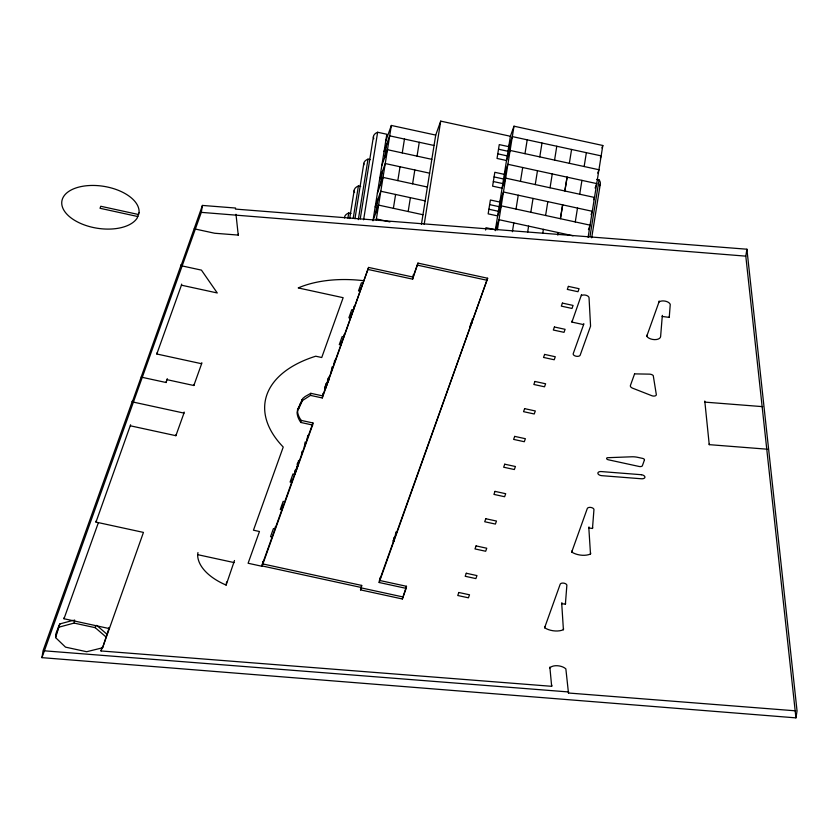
<?xml version="1.0" encoding="UTF-8"?>
<svg xmlns="http://www.w3.org/2000/svg" width="839" height="839" viewBox="0 0 839 839"><rect width="100%" height="100%" fill="white"/><g stroke="black" fill="none" stroke-linecap="round" stroke-linejoin="round"><path stroke-width="1.26" d="M561.899 602.633L561.731 603.681L565.392 604.185L566.828 585.706A3.408 1.856 9.1 0 0 564.133 583.21A3.408 1.856 9.1 0 0 560.179 584.259L544.605 627.761A13.487 7.331 9.1 0 0 563.409 629.711L563.577 628.663M588.999 526.923L588.831 527.983L592.481 528.476L593.918 509.997A3.408 1.856 9.1 0 0 591.233 507.511A3.408 1.856 9.1 0 0 587.279 508.549L571.705 552.062A13.487 7.331 9.1 0 0 590.499 554.013L590.666 552.953M662.328 315.38L660.618 336.544A7.247 3.933 9.1 0 1 654.609 339.627A7.247 3.933 9.1 0 1 646.743 336.25L646.911 335.201M662.16 316.439L669.249 317.394L670.246 304.484A6.146 3.346 9.1 0 0 665.358 301.17A6.146 3.346 9.1 0 0 658.982 302.04L646.743 336.25M201.8 362.679L201.633 363.738L156.809 353.995L181.434 285.187L217.259 292.968L201.444 270.127L181.067 265.701L202.43 205.429L235.591 208.041L235.423 209.089L746.899 249.214L797.05 710.948L795.938 717.869L41.95 657.65L43.062 650.718L132.499 400.832L132.331 401.881L183.972 413.103L184.14 412.054M64.163 617.682L63.995 618.742L109.049 628.526L109.217 627.478L102.568 647.792L86.658 651.725L65.505 647.131L55.584 637.588L56.486 631.966M55.584 637.588L59.863 623.912L73.381 620.283M59.359 627.048L74.115 623.083L74.619 619.958M102.568 647.792L143.448 532.408L95.982 522.099L96.149 521.04M106.343 637.252L95.258 627.687L95.594 625.6M95.982 522.099L130.601 424.765M132.331 401.881L181.234 264.642L181.067 265.701M551.831 685.253L551.663 686.312L101.026 650.959L101.194 649.9M156.809 353.995L156.977 352.946M181.434 285.187L181.612 284.127M141.193 377.11L166.112 382.521L166.279 381.462M166.112 382.521L167.286 378.651M41.95 657.65L201.318 212.361L202.43 205.429M130.433 425.824L175.886 435.693L176.054 434.644M167.118 379.7L193.84 385.51L194.008 384.451M194.27 228.816L214.648 233.242L238.245 235.088L238.423 234.039M234.501 560.504L226.121 585.087A57.293 31.116 9.1 0 1 197.626 554.652L197.962 552.565M226.121 585.087L226.614 581.951M262.513 563.871L361.682 585.423L361.347 587.499L262.177 565.947L262.901 561.427M275.412 526.483L275.014 528.937L273.43 528.591L270.536 536.666L272.119 537.012M282.638 504.931L281.862 509.818L280.268 509.472L283.163 501.386L284.746 501.732M300.425 403.632L300.089 404.283M301.191 420.402L312.947 422.961L312.611 425.037L300.865 422.478L301.191 420.402A46.795 25.422 9.1 0 1 297.688 412.662L297.415 410.103L302.764 398.473L305.113 396.553L310.808 393.313L322.637 395.882L368.604 267.431L412.977 277.069L417.969 263.11L487.648 278.244L379.165 582.507L406.149 588.37L406.485 586.293L379.501 580.431L487.648 278.244M292.066 479.939L291.678 482.383L290.095 482.037L292.979 473.962L295.108 474.213L294.258 474.234M294.573 474.297L295.181 470.49M295.454 469.735L294.867 473.427L297.352 466.096M296.765 466.662L296.356 469.987M297.384 465.498C298.967 466.61 295.863 464.617 297.793 462.96M297.698 465.572L298.506 460.496M300.865 422.478A46.795 25.422 9.1 0 1 297.079 412.18L302.439 400.549L310.472 395.389L310.808 393.313M301.453 455.074L302.04 451.403M304.347 446.988L305.144 442.017M307.158 439.122L307.756 435.399M347.912 218.13L348.741 212.98L351.038 213.484M349.674 218.539L354.215 190.212M310.472 395.389L322.302 397.959L323.036 393.397M325.018 388.3C326.623 389.39 323.487 387.461 325.417 385.814M325.259 388.562L326.067 383.486M326.14 384L325.553 387.681L328.531 379.333M353.24 218.171L358.4 185.985L360.697 186.489M327.871 378.337L327.042 384.241M328.301 380.015L328.416 379.312M328.385 379.826L328.93 376.879M354.96 218.717L363.822 163.364M331.195 371.971L331.992 367M334.09 363.885L334.677 360.214M358.316 219.65L368.006 159.137L370.314 159.63M360.246 218.874L373.449 136.474M341.053 343.749L341.442 341.305M344.137 334.446L343.749 336.89L342.165 336.544L339.271 344.63L340.854 344.976M363.612 219.808L377.634 132.258L386.831 134.25L372.967 220.825M351.247 313.22L350.461 318.117L348.877 317.771L351.772 309.696L353.355 310.042L353.943 306.371M360.676 287.578L360.088 291.238L358.505 290.892L361.389 282.816L362.983 283.163M375.778 212.959L378.001 199.116M380.214 185.262L382.437 171.408M384.65 157.554L386.873 143.7M322.302 397.959L368.604 267.431M376.229 219.87L391.352 125.451L435.714 135.089L440.716 121.131L510.395 136.264L513.992 126.196L602.822 145.493L588.108 237.332M393.386 208.313L395.599 194.459M397.822 180.605L400.035 166.762M402.259 152.908L404.471 139.054M408.173 211.522L410.386 197.679M412.61 183.825L414.823 169.971M417.046 156.117L419.269 142.273M406.149 588.37L402.353 598.973L360.497 589.88L361.682 585.423M368.279 269.508L412.641 279.146L413.365 274.626M421.419 224.338L435.714 135.089M412.641 279.146L417.969 263.11M424.177 224.391L440.716 121.131M379.165 582.507L379.889 577.977M393.554 541.165L394.131 537.558M395.022 537.054L395.872 532.031M402.353 598.973L406.485 586.293M485.571 230.022L485.949 227.705L495.419 229.771L499.016 219.703L573.047 235.78M471.738 322.711L472.315 319.103M495.272 230.683L510.395 136.264M496.415 229.771L497.212 224.737M499.436 210.883L501.659 197.029M503.872 183.175L506.095 169.331M508.308 155.477L510.532 141.623M497.401 229.771L513.992 126.196M512.398 231.721L513.804 222.912M516.027 209.058L518.25 195.204M520.463 181.36L522.687 167.506M524.983 153.673L527.207 139.819M527.595 232.424L528.601 226.121M530.814 212.277L533.038 198.423M535.251 184.57L537.474 170.716M539.781 156.883L541.994 143.029M542.781 233.116L543.389 229.341M545.602 215.487L547.825 201.633M550.048 187.779L552.261 173.935M554.569 160.102L556.781 146.248M558.176 232.55L557.778 235.067L558.26 232.571M569.356 163.311L571.579 149.457M575.271 221.936L577.494 208.082M579.707 194.228L581.93 180.375M584.143 166.521L586.367 152.677M583.776 323.571L583.608 324.62L571.915 322.082L572.083 321.022M589.985 236.535L599.056 179.882L596.76 179.378M571.915 322.082L581.553 294.541M591.684 237.815L600.346 183.741M544.605 627.761L544.773 626.712M551.663 686.312L549.849 667.068M571.705 552.062L571.873 551.003M565.392 604.185L565.559 603.126M592.481 528.476L592.649 527.416M795.739 710.843L568.475 693.014L568.643 691.955L44.362 650.823M658.982 302.04L659.15 300.981M669.249 317.394L669.417 316.334M767.339 449.211L709.238 444.649L704.781 401.042M709.238 444.649L709.406 443.6M795.938 717.869L745.798 256.147L746.899 249.214M56.465 632.512L59.108 625.118M56.087 634.452L59.863 623.912M63.995 618.742L98.394 522.624M175.886 435.693L183.972 413.103M193.84 385.51L201.633 363.738M101.026 650.959L102.526 646.764M385.72 141.183L391.352 125.451M384.052 151.565L389.684 135.845L434.057 145.483M381.839 165.419L387.461 149.699L431.833 159.337M379.616 179.273L385.248 163.542L429.62 173.18M377.403 193.117L383.024 177.396L427.397 187.034M375.18 206.971L380.812 191.25L425.184 200.888M373.365 219.703L378.588 205.104L422.961 214.742M312.947 422.961L261.674 566.21L248.103 563.252L259.461 531.507L253.462 530.206L283.236 447.04A131.922 71.651 9.1 0 1 315.737 356.208L321.736 357.519L343.151 297.688L298.223 287.934A92.479 50.235 9.1 0 1 363.853 280.719M294.856 474.161L297.845 465.813M325.542 388.415L328.531 380.067M262.177 565.947L312.611 425.037M512.335 136.589L508.728 146.657L499.257 144.602L497.034 158.456L506.504 160.511L510.112 150.443M360.497 589.88L361.347 587.499M601.941 147.958L602.822 145.493M600.346 158.131L601.154 155.886L512.419 136.61M597.735 173.107L598.931 169.74L510.196 150.454M595.113 188.083L596.718 183.594L507.889 164.287L504.291 174.365L494.821 172.299L492.598 186.153L502.068 188.209L505.676 178.141L594.494 197.438L593.697 199.692M591.076 214.658L592.282 211.292L503.452 191.995L499.855 202.063L490.385 200.007L488.162 213.861L497.632 215.917L501.24 205.849L590.058 225.146L588.454 229.634M583.608 324.62L573.236 353.618A3.576 1.94 9.1 0 0 576.047 356.218A3.576 1.94 9.1 0 0 580.189 355.128L590.572 326.13L589.041 297.772A4.279 2.328 9.1 0 0 586.062 295.276A4.279 2.328 9.1 0 0 581.385 295.601M298.432 408.425L302.187 400.255M704.613 402.101L762.724 406.653M201.318 212.361L745.798 256.147M498.513 149.216L507.983 151.272M497.779 153.831L507.249 155.897M494.077 176.924L503.547 178.98M493.342 181.539L502.813 183.594M489.64 204.622L499.111 206.677M488.906 209.236L498.376 211.302M376.375 218.948L389.925 221.895M417.644 265.187L487.312 280.331M138.645 214.543L100.774 206.268L100.04 208.282L137.911 216.556M472.042 322.774L471.277 322.606L469.725 326.937L470.501 327.105M471.193 322.826L471.969 322.994M469.798 326.717L470.574 326.885M395.41 536.908L394.634 536.74L393.092 541.061L393.858 541.228M394.561 536.96L395.337 537.128M393.166 540.851L393.942 541.019M360.833 587.803L402.689 596.896M197.626 554.652L234.165 562.591M74.115 623.083L95.258 627.687M298.674 408.488L297.814 408.488L298.579 408.666M96.684 625.349L106.836 634.116M568.475 693.014L565.853 668.872A9.25 5.024 9.1 0 0 557.18 665.715A9.25 5.024 9.1 0 0 549.681 668.117M235.99 214.291L238.245 235.088M588.831 527.983L590.499 554.013M561.731 603.681L563.409 629.711M599.056 179.882A12.931 7.027 9.1 0 1 599.361 185.849M373.785 138.792A12.931 7.027 9.1 0 1 377.634 132.258M363.906 164.895A12.931 7.027 9.1 0 1 368.006 159.137M354.551 192.53A12.931 7.027 9.1 0 1 358.4 185.985M344.514 217.962A12.931 7.027 9.1 0 1 348.741 212.98M562.612 204.852L560.4 218.696L562.696 204.863M567.049 177.144L564.836 190.998L567.133 177.165M139.033 212.875L137.124 218.14A39.034 21.206 9.1 0 1 73.832 219.839A39.034 21.206 9.1 0 1 86.165 185.786A39.034 21.206 9.1 0 1 139.033 212.875M328.07 379.763L328.846 379.931L328.07 379.763M458.828 592.481L457.748 595.501L468.435 597.819L469.515 594.799L458.828 592.481M495.01 491.381L493.93 494.402L504.617 496.73L505.697 493.71L495.01 491.381M504.742 464.198L503.662 467.218L514.349 469.536L515.429 466.515L504.742 464.198M514.695 436.385L513.615 439.395L524.302 441.723L525.382 438.703L514.695 436.385M524.627 408.645L523.546 411.666L534.233 413.984L535.313 410.963L524.627 408.645M562.403 303.099L561.322 306.12L571.999 308.448L573.079 305.427L562.403 303.099M568.381 286.382L567.3 289.403L577.987 291.72L579.067 288.7L568.381 286.382M466.274 573.257L465.194 576.278L475.881 578.595L476.961 575.585L466.274 573.257M476.07 545.906L474.989 548.926L485.676 551.254L486.756 548.234L476.07 545.906M485.791 518.733L484.711 521.743L495.398 524.071L496.478 521.05L485.791 518.733M534.925 381.462L533.845 384.482L544.532 386.8L545.612 383.78L534.925 381.462M544.605 354.415L543.525 357.435L554.212 359.763L555.292 356.743L544.605 354.415M554.411 327L553.331 330.021L564.018 332.338L565.098 329.318L554.411 327M634.578 373.879L630.425 385.479A4.153 2.255 9.1 0 0 632.606 388.184L651.809 395.704A3.136 1.709 9.1 0 0 654.965 395.945A3.136 1.709 9.1 0 0 656.308 394.519L653.256 375.62A3.66 1.993 9.1 0 0 649.428 374.142L634.578 373.879M644.425 460.024L642.328 465.865A2.842 1.542 9.1 0 1 639.171 466.484L608.285 459.772A2.066 1.122 9.1 0 1 606.691 458.786A2.066 1.122 9.1 0 1 607.3 457.716L631.62 456.794A13.812 7.499 9.1 0 1 637.766 457.349L642.695 458.419A2.192 1.196 9.1 0 1 644.425 460.024M301.746 399.941L302.522 400.13L301.746 399.941M641.426 474.717L601.5 471.581A3.702 2.014 9.1 0 0 597.861 473.217A3.702 2.014 9.1 0 0 601.563 475.65L641.489 478.775A3.702 2.014 9.1 0 0 644.939 477.118A3.702 2.014 9.1 0 0 641.426 474.717"/></g></svg>
